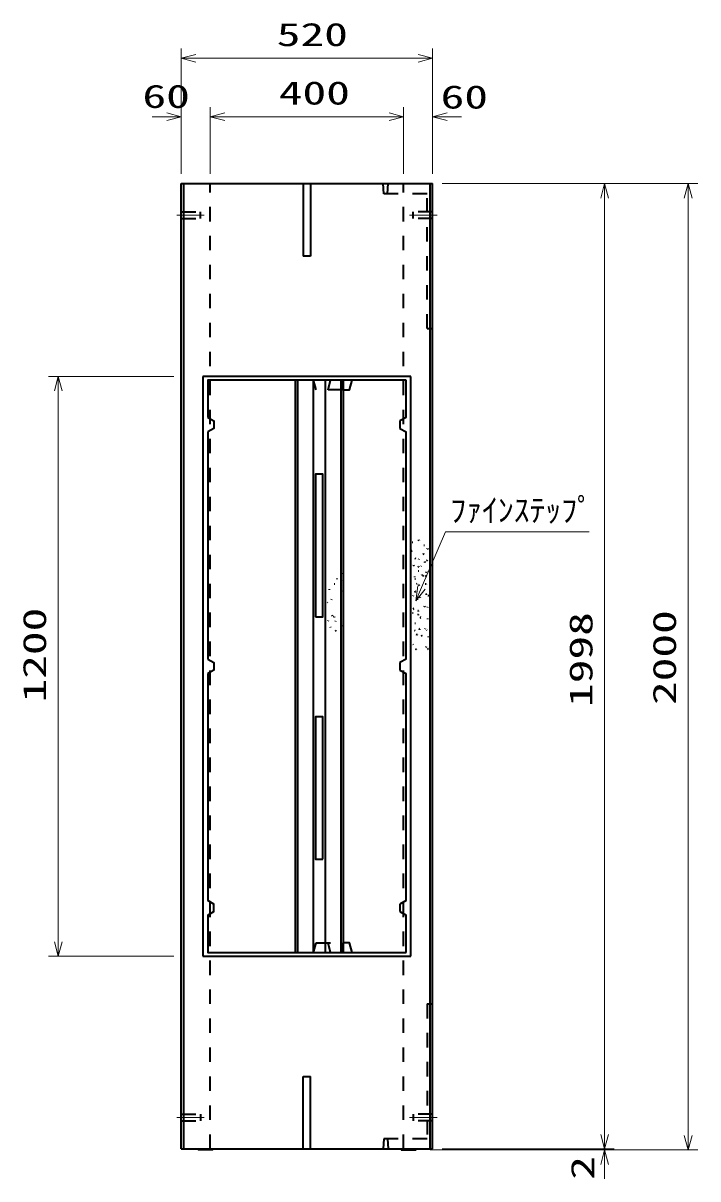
# Model space of a CAD drawing. Units: millimetres on the paper. Extents: x 0 to 841, y 0 to 594.
# Drawn here: x 261.8 to 331.5, y 274.4 to 394 of the extents above; entities that cross this region are included whole.
import ezdxf
from ezdxf.enums import TextEntityAlignment as Align

# ---------------------------------------------------------------- set-up
doc = ezdxf.new("R2010")
doc.units = ezdxf.units.MM
doc.linetypes.add('USER1', pattern=[3, 1.5, -1.5])
doc.linetypes.add('USER2', pattern=[18.5, 12, -1.5, 3.5, -1.5])
for name, color, linetype, lineweight in [('D-BMK（構造物基準線）', 2, 'USER2', 18), ('D-STR-DIM（寸法）', 7, 'Continuous', 13), ('D-STR-HTXT（旗上げ）', 7, 'Continuous', 13), ('D-STR（構造物）', 1, 'Continuous', 35)]:
    doc.layers.add(name, color=color, linetype=linetype, lineweight=lineweight)
doc.styles.add('ＭＳ ゴシック', font='')
doc.styles.get('ＭＳ ゴシック').set_extended_font_data('MS Gothic')

# ---------------------------------------------------------------- blocks, each defined once
blk = doc.blocks.new('_Open30')
at = {"color": 7, "linetype": 'Continuous', "lineweight": 13}
for p, q in [((-1, 0.2679), (0, 0)), ((0, 0), (-1, -0.2679)), ((0, 0), (-1, 0))]:
    blk.add_line(p, q, dxfattribs=at)

msp = doc.modelspace()

# ---------------------------------------------------------------- linework, layer by layer
at = {"layer": 'D-BMK（構造物基準線）'}
for p, q in [((277.64, 374.173), (280.489, 374.173)), ((301.715, 374.173), (304.564, 374.173)), ((277.64, 280.773), (280.489, 280.773)), ((304.564, 280.773), (301.715, 280.773))]:
    msp.add_line(p, q, dxfattribs=at)
at = {"layer": 'D-STR-DIM（寸法）'}
for p, q in [((278.102, 378.423), (278.102, 391.4)), ((304.102, 385.38), (304.102, 391.4)), ((279.602, 390.4), (302.602, 390.4)), ((278.102, 378.423), (278.102, 385.35)), ((281.102, 378.423), (281.102, 385.35)), ((281.102, 378.475), (281.102, 385.35)), ((301.102, 378.453), (301.102, 385.35)), ((301.102, 378.453), (301.102, 385.35)), ((304.102, 378.423), (304.102, 385.35)), ((276.602, 384.35), (275.102, 384.35)), ((282.602, 384.35), (299.602, 384.35)), ((282.602, 384.35), (284.102, 384.35)), ((299.602, 384.35), (298.102, 384.35)), ((305.602, 384.35), (307.102, 384.35)), ((305.102, 377.423), (322.891, 377.423)), ((321.454, 377.423), (331.531, 377.423)), ((321.891, 279.023), (321.891, 375.923)), ((330.531, 278.923), (330.531, 375.923)), ((277.352, 357.473), (264.389, 357.473)), ((265.389, 298.973), (265.389, 355.973)), ((277.352, 297.473), (264.389, 297.473)), ((321.891, 279.023), (321.891, 280.523)), ((305.102, 277.523), (322.891, 277.523)), ((305.102, 277.523), (322.891, 277.523)), ((303.852, 277.423), (322.891, 277.423)), ((320.454, 277.423), (331.531, 277.423)), ((321.891, 275.923), (321.891, 274.423))]:
    msp.add_line(p, q, dxfattribs=at)
at = {"layer": 'D-STR-HTXT（旗上げ）'}
msp.add_lwpolyline([(320.275, 341.382), (305.445, 341.382), (302.946, 335.631)], dxfattribs=at)
at = {"layer": 'D-STR（構造物）'}
for p, q in [((278.102, 277.523), (278.102, 377.423)), ((278.102, 377.423), (304.102, 377.423)), ((278.353, 277.523), (278.353, 377.423)), ((290.727, 377.423), (290.727, 369.923)), ((291.477, 377.423), (291.477, 369.923)), ((303.852, 277.523), (303.852, 377.423)), ((304.102, 277.523), (304.102, 377.423)), ((291.477, 369.923), (290.727, 369.923)), ((301.852, 357.473), (280.352, 357.473)), ((280.352, 357.473), (280.352, 297.473)), ((289.871, 357.098), (289.871, 297.848)), ((290.121, 357.098), (290.121, 297.848)), ((291.74, 357.098), (291.74, 297.848)), ((292.99, 357.098), (292.99, 297.848)), ((301.352, 357.098), (293.006, 357.098)), ((294.61, 357.098), (294.61, 297.848)), ((294.86, 357.098), (294.86, 297.848)), ((301.352, 353.226), (301.352, 357.098)), ((301.852, 297.473), (301.852, 357.473)), ((301.352, 353.226), (300.723, 352.862)), ((280.852, 351.726), (280.852, 328.223)), ((300.723, 352.862), (300.723, 352.089)), ((300.723, 352.089), (301.352, 351.726)), ((301.352, 328.223), (301.352, 351.726)), ((301.985, 340.326), (302.057, 340.306)), ((302.61, 340.501), (302.668, 340.549)), ((302.668, 340.549), (302.716, 340.492)), ((303.186, 339.995), (303.261, 339.995)), ((301.87, 339.471), (301.924, 339.418)), ((301.924, 339.418), (301.977, 339.471)), ((302.351, 338.599), (302.277, 338.612)), ((302.69, 338.527), (302.715, 338.598)), ((303.169, 339.062), (303.097, 339.043)), ((303.15, 339.135), (303.169, 339.062)), ((303.533, 339.61), (303.586, 339.663)), ((303.586, 339.663), (303.639, 339.61)), ((302.134, 337.926), (302.072, 337.882)), ((302.134, 337.926), (302.177, 337.864)), ((302.568, 337.749), (302.629, 337.792)), ((302.676, 337.322), (302.602, 337.328)), ((302.629, 337.792), (302.672, 337.731)), ((302.898, 337.852), (302.966, 337.883)), ((303.286, 338.225), (303.299, 338.299)), ((303.299, 338.299), (303.373, 338.286)), ((303.481, 338.425), (303.543, 338.468)), ((303.543, 338.468), (303.586, 338.407)), ((294.212, 336.497), (294.231, 336.57)), ((294.684, 337.08), (294.631, 337.133)), ((294.659, 336.373), (294.724, 336.411)), ((294.684, 337.08), (294.737, 337.133)), ((302.245, 336.512), (302.32, 336.512)), ((302.264, 336.683), (302.251, 336.757)), ((303.02, 336.905), (302.972, 336.963)), ((303.131, 336.848), (303.07, 336.805)), ((303.174, 336.786), (303.131, 336.848)), ((303.423, 336.795), (303.349, 336.808)), ((303.41, 336.721), (303.423, 336.795)), ((303.414, 337.173), (303.451, 337.238)), ((303.451, 337.238), (303.516, 337.201)), ((293.424, 335.376), (293.43, 335.45)), ((293.902, 335.99), (293.977, 335.997)), ((294.678, 335.283), (294.71, 335.215)), ((302.258, 335.175), (302.33, 335.194)), ((302.33, 335.194), (302.311, 335.267)), ((302.488, 335.991), (302.416, 335.971)), ((302.651, 335.953), (302.712, 335.91)), ((302.712, 335.91), (302.669, 335.849)), ((303.332, 335.998), (303.406, 336.011)), ((303.462, 334.943), (303.388, 334.93)), ((303.406, 336.011), (303.419, 335.937)), ((303.475, 334.869), (303.462, 334.943)), ((293.273, 334.038), (293.22, 334.091)), ((293.642, 334.339), (293.674, 334.407)), ((302.094, 334.794), (302.057, 334.729)), ((302.517, 334.438), (302.504, 334.364)), ((302.772, 334.627), (302.71, 334.584)), ((302.772, 334.627), (302.815, 334.566)), ((303.704, 334.772), (303.642, 334.815)), ((303.661, 334.711), (303.704, 334.772)), ((293.735, 332.676), (293.715, 332.748)), ((293.919, 332.588), (293.854, 332.551)), ((293.919, 332.588), (293.956, 332.523)), ((302.097, 332.97), (302.023, 332.976)), ((302.085, 333.384), (302.142, 333.433)), ((302.142, 333.433), (302.094, 333.49)), ((302.631, 332.826), (302.559, 332.806)), ((302.651, 333.199), (302.579, 333.219)), ((302.65, 332.753), (302.631, 332.826)), ((302.632, 333.127), (302.651, 333.199)), ((302.875, 332.516), (302.826, 332.574)), ((303.212, 333.64), (303.274, 333.683)), ((303.274, 333.683), (303.317, 333.622)), ((303.565, 333.631), (303.552, 333.557)), ((293.28, 332.212), (293.255, 332.141)), ((293.5, 331.565), (293.531, 331.497)), ((294.043, 332.119), (294.096, 332.172)), ((294.659, 331.627), (294.678, 331.7)), ((302.245, 331.923), (302.32, 331.923)), ((302.757, 331.315), (302.685, 331.335)), ((302.817, 332.468), (302.875, 332.516)), ((303.342, 331.313), (303.348, 331.388)), ((303.571, 332.434), (303.564, 332.359)), ((294.023, 331.141), (294.08, 331.189)), ((294.08, 331.189), (294.128, 331.132)), ((302.305, 331.144), (302.237, 331.176)), ((302.412, 330.787), (302.487, 330.78)), ((302.487, 330.78), (302.481, 330.706)), ((302.757, 331.315), (302.738, 331.243)), ((302.981, 330.632), (302.923, 330.584)), ((302.933, 330.69), (302.981, 330.632)), ((303.538, 331.16), (303.49, 331.218)), ((303.67, 330.475), (303.677, 330.55)), ((302.042, 329.767), (302.095, 329.714)), ((302.343, 329.292), (302.411, 329.26)), ((302.411, 329.26), (302.379, 329.192)), ((303.448, 329.429), (303.454, 329.504)), ((303.587, 329.228), (303.644, 329.276)), ((303.644, 329.276), (303.596, 329.334)), ((301.352, 328.223), (300.723, 327.86)), ((300.723, 327.86), (300.723, 327.086)), ((280.852, 326.723), (280.852, 303.22)), ((300.723, 327.086), (301.352, 326.723)), ((301.352, 303.22), (301.352, 326.723)), ((301.352, 303.22), (300.723, 302.857)), ((300.723, 302.857), (300.723, 302.083)), ((300.723, 302.083), (301.352, 301.72)), ((301.352, 297.848), (301.352, 301.72)), ((293.006, 297.848), (301.352, 297.848)), ((280.352, 297.473), (301.852, 297.473)), ((290.727, 277.523), (290.727, 285.023)), ((290.727, 285.023), (291.477, 285.023)), ((291.477, 277.523), (291.477, 285.023)), ((278.102, 277.523), (304.102, 277.523)), ((279.852, 277.423), (279.752, 277.523)), ((281.352, 277.423), (281.452, 277.523)), ((300.853, 277.423), (300.753, 277.523)), ((302.352, 277.423), (302.452, 277.523)), ((281.352, 277.423), (279.852, 277.423)), ((300.853, 277.423), (302.352, 277.423))]:
    msp.add_line(p, q, dxfattribs=at)
at = {"layer": 'D-STR（構造物）', "linetype": 'USER1'}
for p, q in [((281.102, 277.523), (281.102, 377.423)), ((299.07, 376.373), (298.99, 377.423)), ((299.436, 376.373), (299.51, 377.423)), ((301.102, 277.523), (301.102, 377.423)), ((303.527, 376.373), (299.07, 376.373)), ((303.527, 362.423), (303.527, 376.373)), ((278.102, 374.523), (280.102, 374.523)), ((280.102, 373.823), (280.102, 374.523)), ((304.102, 374.523), (302.102, 374.523)), ((302.102, 373.823), (302.102, 374.523)), ((278.102, 373.823), (280.102, 373.823)), ((304.102, 373.823), (302.102, 373.823)), ((303.527, 362.423), (304.102, 362.423)), ((293.286, 356.098), (293.535, 357.098)), ((293.535, 297.848), (293.286, 298.848)), ((303.527, 292.523), (304.102, 292.523)), ((303.527, 292.523), (303.527, 278.573)), ((278.102, 281.123), (280.102, 281.123)), ((280.102, 281.123), (280.102, 280.423)), ((304.102, 281.123), (302.102, 281.123)), ((302.102, 281.123), (302.102, 280.423)), ((278.102, 280.423), (280.102, 280.423)), ((304.102, 280.423), (302.102, 280.423)), ((299.07, 278.573), (298.99, 277.523)), ((303.527, 278.573), (299.07, 278.573)), ((299.436, 278.573), (299.51, 277.523))]:
    msp.add_line(p, q, dxfattribs=at)
at = {"layer": 'D-STR（構造物）'}
for points in [[(292.99, 357.098), (280.852, 357.098), (280.852, 353.226)], [(280.852, 353.226), (281.481, 352.862), (281.481, 352.089), (280.852, 351.726)], [(280.852, 328.223), (281.481, 327.86), (281.481, 327.086)], [(280.852, 328.223), (281.481, 327.86), (281.481, 327.086), (280.852, 326.723)], [(280.852, 301.72), (281.481, 302.083), (281.481, 302.857), (280.852, 303.22)], [(280.852, 301.72), (280.852, 297.848), (292.99, 297.848)]]:
    msp.add_lwpolyline(points, dxfattribs=at)
at = {"layer": 'D-STR（構造物）', "linetype": 'USER1'}
for points in [[(294.78, 356.098), (292.049, 356.098), (291.781, 357.099)], [(291.781, 297.847), (292.049, 298.848), (294.78, 298.848)]]:
    msp.add_lwpolyline(points, dxfattribs=at)
at = {"layer": 'D-STR（構造物）'}
for points in [[(294.739, 357.098), (294.78, 356.098), (295.517, 356.098), (295.769, 357.098)], [(291.99, 332.598), (292.74, 332.598), (292.74, 347.348), (291.99, 347.348)], [(292.74, 307.498), (292.74, 322.248), (291.99, 322.248), (291.99, 307.498)], [(294.78, 298.848), (294.739, 297.848), (295.769, 297.848), (295.517, 298.848)]]:
    msp.add_lwpolyline(points, close=True, dxfattribs=at)

# ---------------------------------------------------------------- block references
at = {"layer": 'D-STR-DIM（寸法）', "xscale": 1.5, "yscale": 1.5}
for p, rotation in [((278.102, 390.4), 180), ((281.102, 384.35), 180), ((281.102, 384.35), 180), ((304.102, 384.35), 180), ((321.891, 377.423), 90), ((330.531, 377.423), 90), ((265.389, 357.473), 90), ((265.389, 297.473), 270), ((321.891, 277.523), 270), ((321.891, 277.523), 270), ((330.531, 277.423), 270), ((321.891, 277.423), 90)]:
    msp.add_blockref('_Open30', p, dxfattribs=dict(at, rotation=rotation))
for p in [(304.102, 390.4), (278.102, 384.35), (301.102, 384.35), (301.102, 384.35)]:
    msp.add_blockref('_Open30', p, dxfattribs=at)
at = {"layer": 'D-STR-HTXT（旗上げ）', "xscale": 1.5, "yscale": 1.5, "rotation": 246.50838}
msp.add_blockref('_Open30', (302.348, 334.256), dxfattribs=at)

# ---------------------------------------------------------------- texts
at = {"layer": 'D-STR-DIM（寸法）', "style": 'ＭＳ ゴシック', "width": 1.5}
for s, p in [('520', (287.977, 390.937)), ('60', (274.088, 384.538)), ('400', (288.186, 384.887)), ('60', (304.922, 384.474))]:
    msp.add_text(s, height=2.405, dxfattribs=at).set_placement(p, align=Align.BOTTOM_LEFT)
for s, p in [('1200', (264.851, 323.723)), ('1998', (321.354, 323.265)), ('2000', (329.994, 323.465)), ('2', (321.529, 274.335))]:
    msp.add_text(s, height=2.405, rotation=90, dxfattribs=at).set_placement(p, align=Align.BOTTOM_LEFT)
at = {"layer": 'D-STR-HTXT（旗上げ）', "style": 'ＭＳ ゴシック'}
msp.add_text('ﾌｧｲﾝｽﾃｯﾌﾟ', height=2.405, dxfattribs=at).set_placement((305.925, 341.706), align=Align.BOTTOM_LEFT)

doc.saveas('drawing.dxf')
